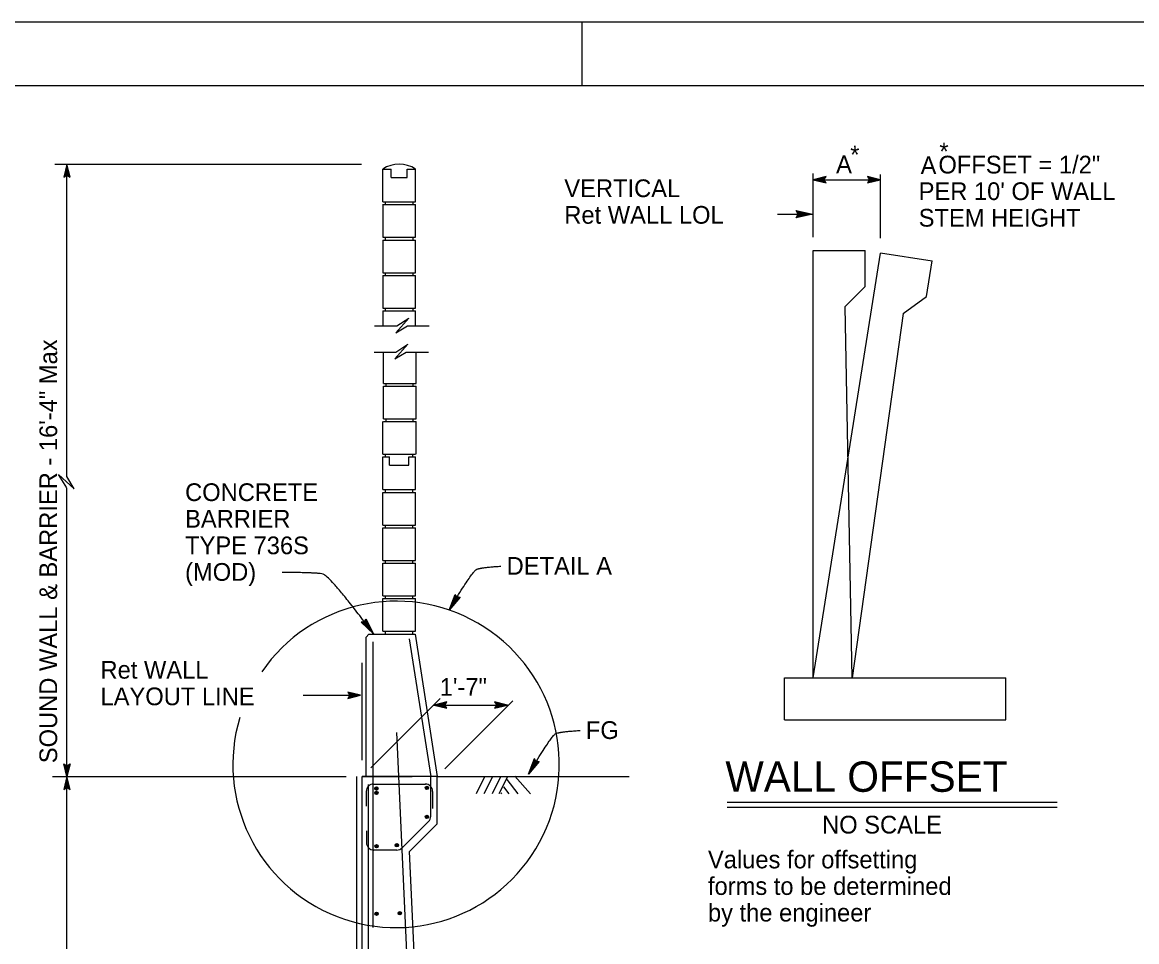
# Model space of a CAD drawing. Extents: x 0 to 2.83, y 0 to 1.83.
# Drawn here: x 1.382 to 2.115, y 1.228 to 1.833 of the extents above; entities that cross this region are included whole.
import ezdxf

# ---------------------------------------------------------------- set-up
doc = ezdxf.new("R2010")
doc.units = 0
for name, color, linetype in [('10 Sheet Format', 7, 'Continuous'), ('210 Border', 7, 'Continuous'), ('212 Leaders and Dim Lines', 7, 'Continuous'), ('214 Text and Titles', 7, 'Continuous'), ('216 Rebar', 7, 'Continuous'), ('217 Rebar', 7, 'Continuous'), ('221 Structural Steel', 7, 'Continuous'), ('240 Concrete', 7, 'Continuous'), ('251 Masonry', 7, 'Continuous'), ('257 Ground Line', 7, 'Continuous')]:
    doc.layers.add(name, color=color, linetype=linetype)

msp = doc.modelspace()

# ---------------------------------------------------------------- linework, layer by layer
at = {"layer": '10 Sheet Format'}
msp.add_lwpolyline([(0, 0), (2.83333, 0), (2.83333, 1.83333), (0, 1.83333)], close=True, dxfattribs=at)
at = {"layer": '210 Border'}
for p, q in [((1.75, 1.83333), (1.75, 1.79167)), ((0.08333, 1.79167), (2.79167, 1.79167))]:
    msp.add_line(p, q, dxfattribs=at)
at = {"layer": '212 Leaders and Dim Lines'}
for p, q in [((1.40298, 1.73991), (1.60484, 1.73991)), ((1.4109, 1.53437), (1.4109, 1.73975)), ((1.90229, 1.69182), (1.90229, 1.73379)), ((1.94659, 1.69122), (1.94659, 1.73318)), ((1.90229, 1.72966), (1.94659, 1.72966)), ((1.87882, 1.70694), (1.90188, 1.70694)), ((1.89247, 1.70694), (1.89103, 1.70936)), ((1.89103, 1.70936), (1.89103, 1.70936)), ((1.89103, 1.70936), (1.90188, 1.70694)), ((1.90188, 1.70694), (1.89103, 1.70454)), ((1.89103, 1.70454), (1.89247, 1.70694)), ((1.89103, 1.70454), (1.89103, 1.70454)), ((1.89142, 1.70872), (1.89938, 1.70694)), ((1.89936, 1.70694), (1.89145, 1.70519)), ((1.89688, 1.70695), (1.89177, 1.70581)), ((1.89184, 1.70807), (1.89688, 1.70695)), ((1.89216, 1.70744), (1.89438, 1.70695)), ((1.89438, 1.70695), (1.8922, 1.70646)), ((1.90188, 1.70694), (1.90188, 1.70694)), ((1.41577, 1.52627), (1.40544, 1.53553)), ((1.4109, 1.52691), (1.40544, 1.53553)), ((1.41577, 1.52627), (1.4109, 1.53437)), ((1.4109, 0.65659), (1.4109, 1.52664)), ((1.60526, 1.34747), (1.60526, 1.41167)), ((1.56651, 1.39027), (1.6043, 1.39027)), ((1.61095, 1.34247), (1.65668, 1.3882)), ((1.65234, 1.38385), (1.70171, 1.38385)), ((1.65964, 1.34179), (1.70443, 1.38657)), ((1.40153, 1.3368), (1.59488, 1.3368))]:
    msp.add_line(p, q, dxfattribs=at)
for points in [[(1.4109, 1.73975), (1.40879, 1.73131), (1.4109, 1.73271), (1.41301, 1.73131), (1.4109, 1.73975)], [(1.4109, 1.73825), (1.40937, 1.73214), (1.4109, 1.73316), (1.41244, 1.73214), (1.4109, 1.73825)], [(1.4109, 1.737), (1.40985, 1.73283), (1.4109, 1.73352), (1.41195, 1.73283), (1.4109, 1.737)], [(1.4109, 1.73596), (1.41025, 1.7334), (1.4109, 1.73382), (1.41155, 1.7334), (1.4109, 1.73596)], [(1.41117, 1.73589), (1.41069, 1.73401), (1.4109, 1.73415), (1.41112, 1.73401), (1.41064, 1.73589)], [(1.90229, 1.72966), (1.91073, 1.72755), (1.90933, 1.72966), (1.91073, 1.73177), (1.90229, 1.72966)], [(1.94636, 1.72966), (1.93793, 1.73177), (1.93933, 1.72966), (1.93793, 1.72755), (1.94636, 1.72966)], [(1.90379, 1.72966), (1.90991, 1.72813), (1.90889, 1.72966), (1.90991, 1.73119), (1.90379, 1.72966)], [(1.90505, 1.72966), (1.90922, 1.72861), (1.90852, 1.72966), (1.90922, 1.73071), (1.90505, 1.72966)], [(1.90608, 1.72966), (1.90865, 1.72901), (1.90823, 1.72966), (1.90865, 1.73031), (1.90608, 1.72966)], [(1.90615, 1.72992), (1.90804, 1.72945), (1.9079, 1.72966), (1.90804, 1.72988), (1.90615, 1.7294)], [(1.94487, 1.72966), (1.93875, 1.73119), (1.93977, 1.72966), (1.93875, 1.72813), (1.94487, 1.72966)], [(1.94361, 1.72966), (1.93944, 1.73071), (1.94014, 1.72966), (1.93944, 1.72861), (1.94361, 1.72966)], [(1.94257, 1.72966), (1.94001, 1.73031), (1.94043, 1.72966), (1.94001, 1.72901), (1.94257, 1.72966)], [(1.94251, 1.7294), (1.94062, 1.72988), (1.94076, 1.72966), (1.94062, 1.72945), (1.94251, 1.72992)], [(1.6043, 1.39027), (1.59587, 1.39239), (1.59727, 1.39027), (1.59587, 1.38816), (1.6043, 1.39027)], [(1.60281, 1.39027), (1.59669, 1.39181), (1.59771, 1.39027), (1.59669, 1.38874), (1.60281, 1.39027)], [(1.60155, 1.39027), (1.59738, 1.39132), (1.59808, 1.39027), (1.59738, 1.38923), (1.60155, 1.39027)], [(1.60051, 1.39027), (1.59795, 1.39092), (1.59837, 1.39027), (1.59795, 1.38962), (1.60051, 1.39027)], [(1.60045, 1.39001), (1.59856, 1.39049), (1.5987, 1.39027), (1.59856, 1.39006), (1.60045, 1.39054)], [(1.65264, 1.38385), (1.66108, 1.38174), (1.65968, 1.38385), (1.66108, 1.38597), (1.65264, 1.38385)], [(1.65414, 1.38385), (1.66025, 1.38232), (1.65924, 1.38385), (1.66025, 1.38539), (1.65414, 1.38385)], [(1.65539, 1.38385), (1.65956, 1.38281), (1.65887, 1.38385), (1.65956, 1.3849), (1.65539, 1.38385)], [(1.65643, 1.38385), (1.65899, 1.38321), (1.65857, 1.38385), (1.65899, 1.3845), (1.65643, 1.38385)], [(1.6565, 1.38412), (1.65839, 1.38364), (1.65825, 1.38385), (1.65839, 1.38407), (1.6565, 1.38359)], [(1.70096, 1.38381), (1.69252, 1.38592), (1.69392, 1.38381), (1.69252, 1.38169), (1.70096, 1.38381)], [(1.69946, 1.38381), (1.69335, 1.38534), (1.69436, 1.38381), (1.69335, 1.38227), (1.69946, 1.38381)], [(1.69821, 1.38381), (1.69404, 1.38485), (1.69473, 1.38381), (1.69404, 1.38276), (1.69821, 1.38381)], [(1.69717, 1.38381), (1.69461, 1.38446), (1.69503, 1.38381), (1.69461, 1.38316), (1.69717, 1.38381)], [(1.6971, 1.38354), (1.69521, 1.38402), (1.69535, 1.38381), (1.69521, 1.38359), (1.6971, 1.38407)], [(1.4109, 1.33679), (1.40879, 1.34523), (1.4109, 1.34383), (1.41301, 1.34523), (1.4109, 1.33679)], [(1.4109, 1.33829), (1.40937, 1.34441), (1.4109, 1.34339), (1.41244, 1.34441), (1.4109, 1.33829)], [(1.4109, 1.33955), (1.40985, 1.34371), (1.4109, 1.34302), (1.41195, 1.34371), (1.4109, 1.33955)], [(1.4109, 1.34058), (1.41025, 1.34315), (1.4109, 1.34272), (1.41155, 1.34315), (1.4109, 1.34058)], [(1.4109, 1.3368), (1.40879, 1.32836), (1.4109, 1.32976), (1.41301, 1.32836), (1.4109, 1.3368)], [(1.41117, 1.34065), (1.41069, 1.34254), (1.4109, 1.3424), (1.41112, 1.34254), (1.41064, 1.34065)], [(1.4109, 1.3353), (1.40937, 1.32918), (1.4109, 1.3302), (1.41244, 1.32918), (1.4109, 1.3353)], [(1.4109, 1.33404), (1.40985, 1.32987), (1.4109, 1.33057), (1.41195, 1.32987), (1.4109, 1.33404)], [(1.4109, 1.333), (1.41025, 1.33044), (1.4109, 1.33086), (1.41155, 1.33044), (1.4109, 1.333)], [(1.41117, 1.33294), (1.41069, 1.33105), (1.4109, 1.33119), (1.41112, 1.33105), (1.41064, 1.33294)]]:
    msp.add_lwpolyline(points, dxfattribs=at)
for points in [[(1.66258, 1.44638), (1.67777, 1.47162), (1.68308, 1.47449), (1.69666, 1.47523)], [(1.61276, 1.43076), (1.58405, 1.46916), (1.57475, 1.4711), (1.55264, 1.4711)], [(1.71474, 1.33826), (1.72994, 1.36349), (1.73524, 1.36637), (1.74882, 1.3671)]]:
    msp.add_open_spline(points, degree=2, dxfattribs=at)
at = {"layer": '214 Text and Titles'}
for p, q in [((1.66258, 1.44638), (1.66665, 1.4567)), ((1.66258, 1.44638), (1.6669, 1.45622)), ((1.66715, 1.45574), (1.66258, 1.44638)), ((1.66739, 1.45527), (1.66258, 1.44638)), ((1.66978, 1.45481), (1.66258, 1.44638)), ((1.66925, 1.45481), (1.66258, 1.44638)), ((1.66258, 1.44638), (1.66871, 1.4548)), ((1.66764, 1.45479), (1.66258, 1.44638)), ((1.66258, 1.44638), (1.66818, 1.45479)), ((1.66715, 1.45574), (1.66665, 1.4567)), ((1.66764, 1.45479), (1.66715, 1.45574)), ((1.66871, 1.4548), (1.66764, 1.45479)), ((1.66871, 1.4548), (1.66978, 1.45481)), ((1.60581, 1.43852), (1.60475, 1.43843)), ((1.61276, 1.43076), (1.60475, 1.43843)), ((1.61276, 1.43076), (1.60528, 1.43848)), ((1.60688, 1.43862), (1.60581, 1.43852)), ((1.60581, 1.43852), (1.61276, 1.43076)), ((1.60635, 1.43857), (1.61276, 1.43076)), ((1.60728, 1.43962), (1.60688, 1.43862)), ((1.60688, 1.43862), (1.61276, 1.43076)), ((1.61276, 1.43076), (1.60708, 1.43912)), ((1.60728, 1.43962), (1.60767, 1.44061)), ((1.61276, 1.43076), (1.60728, 1.43962)), ((1.60748, 1.44012), (1.61276, 1.43076)), ((1.60767, 1.44061), (1.61276, 1.43076)), ((1.71474, 1.33826), (1.71882, 1.34857)), ((1.71474, 1.33826), (1.71906, 1.34809)), ((1.71931, 1.34761), (1.71474, 1.33826)), ((1.71956, 1.34714), (1.71474, 1.33826)), ((1.72195, 1.34668), (1.71474, 1.33826)), ((1.72141, 1.34668), (1.71474, 1.33826)), ((1.71474, 1.33826), (1.72088, 1.34667)), ((1.71474, 1.33826), (1.72034, 1.34667)), ((1.7198, 1.34666), (1.71474, 1.33826)), ((1.71931, 1.34761), (1.71882, 1.34857)), ((1.7198, 1.34666), (1.71931, 1.34761)), ((1.72088, 1.34667), (1.7198, 1.34666)), ((1.72088, 1.34667), (1.72195, 1.34668)), ((1.84552, 1.31989), (2.06295, 1.31989)), ((1.84552, 1.31664), (2.06295, 1.31664))]:
    msp.add_line(p, q, dxfattribs=at)
msp.add_arc((1.62765, 1.34477), 0.10745, 163.23733, 145.44861, dxfattribs=at)
at = {"layer": '216 Rebar'}
for p, q in [((1.61252, 1.23745), (1.61252, 1.42549)), ((1.63636, 1.4275), (1.65046, 1.3368)), ((1.64827, 0.92261), (1.62813, 1.36569)), ((1.65045, 1.31066), (1.65045, 1.3368)), ((1.60943, 1.06431), (1.60943, 1.33159)), ((1.61293, 1.33185), (1.64692, 1.33185)), ((1.60797, 1.32697), (1.60797, 1.31735)), ((1.65168, 1.32697), (1.65168, 1.31577)), ((1.63159, 1.28978), (1.64902, 1.30721)), ((1.60813, 1.30108), (1.60813, 1.29324)), ((1.62814, 1.28835), (1.61273, 1.28835))]:
    msp.add_line(p, q, dxfattribs=at)
for centre, start, end in [((1.61286, 1.32697), 90, 180), ((1.6468, 1.32697), 0, 90), ((1.64556, 1.31066), 314.99836, 0), ((1.61301, 1.29324), 180, 270), ((1.62814, 1.29324), 270, 314.99836)]:
    msp.add_arc(centre, 0.00488, start, end, dxfattribs=at)
at = {"layer": '217 Rebar'}
for p, q in [((1.61467, 1.33001), (1.61467, 1.32972)), ((1.64799, 1.33037), (1.64799, 1.33009)), ((1.61467, 1.32711), (1.61467, 1.32683)), ((1.64799, 1.31125), (1.64799, 1.31097)), ((1.61485, 1.29196), (1.61485, 1.29168)), ((1.62814, 1.29268), (1.62814, 1.2924)), ((1.61485, 1.24754), (1.61485, 1.24726)), ((1.63002, 1.24792), (1.63002, 1.24764))]:
    msp.add_line(p, q, dxfattribs=at)
for centre, radius in [((1.61467, 1.32891), 0.0011), ((1.61467, 1.32891), 0.000817), ((1.61467, 1.32891), 0.000408), ((1.64799, 1.32927), 0.0011), ((1.64799, 1.32927), 0.000817), ((1.64799, 1.32927), 0.000408), ((1.61467, 1.32602), 0.0011), ((1.61467, 1.32602), 0.000817), ((1.61467, 1.32602), 0.000408), ((1.64799, 1.31016), 0.0011), ((1.64799, 1.31016), 0.000817), ((1.64799, 1.31016), 0.000408), ((1.61485, 1.29086), 0.0011), ((1.61485, 1.29086), 0.000817), ((1.62814, 1.29159), 0.0011), ((1.62814, 1.29159), 0.000817), ((1.62814, 1.29159), 0.000408), ((1.61485, 1.29086), 0.000408), ((1.61485, 1.24644), 0.0011), ((1.63002, 1.24682), 0.0011), ((1.63002, 1.24682), 0.000817), ((1.61485, 1.24644), 0.000817), ((1.61485, 1.24644), 0.000408), ((1.63002, 1.24682), 0.000408)]:
    msp.add_circle(centre, radius, dxfattribs=at)
at = {"layer": '221 Structural Steel'}
for p, q in [((1.93658, 1.65948), (1.93658, 1.68312)), ((1.92317, 1.64607), (1.93658, 1.65948)), ((1.65474, 1.30557), (1.65474, 1.3368)), ((1.63651, 1.28733), (1.65474, 1.30557))]:
    msp.add_line(p, q, dxfattribs=at)
at = {"layer": '240 Concrete'}
for p, q in [((1.90229, 1.68312), (1.93658, 1.68312)), ((1.90229, 1.40187), (1.90229, 1.68312)), ((1.90229, 1.40187), (1.94655, 1.68128)), ((1.94663, 1.68155), (1.9805, 1.67619)), ((1.9768, 1.65284), (1.9805, 1.67619)), ((1.96145, 1.64169), (1.9768, 1.65284)), ((1.92317, 1.64607), (1.92769, 1.40171)), ((1.96145, 1.64169), (1.928, 1.40187)), ((1.60981, 1.43055), (1.60786, 1.42859)), ((1.60786, 1.3368), (1.60786, 1.42859)), ((1.60981, 1.43055), (1.64013, 1.43055)), ((1.64013, 1.43055), (1.65465, 1.3368)), ((1.8833, 1.37409), (1.8833, 1.40187)), ((1.8833, 1.40187), (2.02913, 1.40187)), ((2.02913, 1.37409), (2.02913, 1.40187)), ((1.8833, 1.37409), (2.02913, 1.37409)), ((1.60181, 0.91033), (1.60181, 1.33692)), ((1.60528, 0.90878), (1.60528, 1.3368)), ((1.65465, 1.3368), (1.60528, 1.3368)), ((1.60528, 1.3368), (1.63827, 1.3368)), ((1.64763, 1.04265), (1.63651, 1.28733))]:
    msp.add_line(p, q, dxfattribs=at)
at = {"layer": '251 Masonry'}
for p, q in [((1.61892, 1.7366), (1.6243, 1.7366)), ((1.61892, 1.71509), (1.61892, 1.7366)), ((1.6243, 1.73122), (1.6243, 1.7366)), ((1.63505, 1.7366), (1.64043, 1.7366)), ((1.63505, 1.73122), (1.63505, 1.7366)), ((1.64043, 1.71509), (1.64043, 1.7366)), ((1.6243, 1.73122), (1.63505, 1.73122)), ((1.61892, 1.71509), (1.64043, 1.71509)), ((1.61892, 1.7135), (1.61892, 1.69178)), ((1.61892, 1.71329), (1.64043, 1.71329)), ((1.62071, 1.71329), (1.62071, 1.71509)), ((1.63864, 1.71509), (1.63864, 1.71329)), ((1.64043, 1.69178), (1.64043, 1.71329)), ((1.61892, 1.69178), (1.64043, 1.69178)), ((1.61892, 1.68999), (1.64043, 1.68999)), ((1.61892, 1.68999), (1.61892, 1.66848)), ((1.62071, 1.69006), (1.62071, 1.69181)), ((1.63864, 1.69178), (1.63864, 1.68999)), ((1.64043, 1.66848), (1.64043, 1.68999)), ((1.61892, 1.66848), (1.64043, 1.66848)), ((1.61892, 1.66669), (1.64043, 1.66669)), ((1.61892, 1.66669), (1.61892, 1.64517)), ((1.62071, 1.66675), (1.62071, 1.66851)), ((1.63864, 1.66848), (1.63864, 1.66669)), ((1.64043, 1.64517), (1.64043, 1.66669)), ((1.61892, 1.64517), (1.64043, 1.64517)), ((1.62071, 1.64345), (1.62071, 1.6452)), ((1.63864, 1.64517), (1.63864, 1.64338)), ((1.61892, 1.64338), (1.64043, 1.64338)), ((1.61892, 1.64338), (1.61892, 1.63354)), ((1.62748, 1.62895), (1.63608, 1.63854)), ((1.62819, 1.63354), (1.63608, 1.63854)), ((1.64043, 1.63354), (1.64043, 1.64338)), ((1.61348, 1.63354), (1.62819, 1.63354)), ((1.62748, 1.62895), (1.63513, 1.63354)), ((1.63513, 1.63354), (1.64948, 1.63354)), ((1.61317, 1.61623), (1.62744, 1.61623)), ((1.61928, 1.59559), (1.61928, 1.61623)), ((1.62688, 1.61174), (1.63548, 1.62133)), ((1.62688, 1.61174), (1.63437, 1.61623)), ((1.62744, 1.61623), (1.63548, 1.62133)), ((1.63437, 1.61623), (1.64902, 1.61623)), ((1.64079, 1.59559), (1.64079, 1.61623)), ((1.61926, 1.57229), (1.61926, 1.5938)), ((1.61928, 1.59559), (1.64079, 1.59559)), ((1.61928, 1.5938), (1.64079, 1.5938)), ((1.62107, 1.59402), (1.62107, 1.59561)), ((1.639, 1.5938), (1.639, 1.59553)), ((1.64079, 1.57229), (1.64079, 1.5938)), ((1.61892, 1.54897), (1.61892, 1.5705)), ((1.61926, 1.57229), (1.64079, 1.57229)), ((1.61926, 1.5705), (1.64079, 1.5705)), ((1.62106, 1.57065), (1.62106, 1.5723)), ((1.639, 1.57057), (1.639, 1.57223)), ((1.64079, 1.54897), (1.64079, 1.5705)), ((1.61892, 1.54897), (1.64045, 1.54897)), ((1.62071, 1.54717), (1.62071, 1.54891)), ((1.63866, 1.54717), (1.63866, 1.54897)), ((1.61892, 1.52565), (1.61892, 1.54717)), ((1.61892, 1.54717), (1.62341, 1.54717)), ((1.62341, 1.54179), (1.62341, 1.54717)), ((1.62341, 1.54179), (1.63596, 1.54179)), ((1.63596, 1.54717), (1.64045, 1.54717)), ((1.63596, 1.54179), (1.63596, 1.54717)), ((1.64043, 1.52565), (1.64043, 1.54717)), ((1.61892, 1.52565), (1.64043, 1.52565)), ((1.61892, 1.52385), (1.64043, 1.52385)), ((1.61892, 1.50234), (1.61892, 1.52385)), ((1.62071, 1.524), (1.62071, 1.52566)), ((1.63864, 1.52393), (1.63864, 1.52558)), ((1.64043, 1.50234), (1.64043, 1.52385)), ((1.61892, 1.50234), (1.64043, 1.50234)), ((1.61892, 1.50055), (1.64043, 1.50055)), ((1.61892, 1.47904), (1.61892, 1.50055)), ((1.62071, 1.50077), (1.62071, 1.50235)), ((1.63864, 1.50054), (1.63864, 1.50228)), ((1.64043, 1.47904), (1.64043, 1.50055)), ((1.61892, 1.47904), (1.64043, 1.47904)), ((1.61892, 1.47724), (1.64043, 1.47724)), ((1.61892, 1.45573), (1.61892, 1.47724)), ((1.62071, 1.47724), (1.62071, 1.47905)), ((1.63864, 1.47731), (1.63864, 1.47897)), ((1.64043, 1.45573), (1.64043, 1.47724)), ((1.61892, 1.45573), (1.64043, 1.45573)), ((1.61892, 1.45394), (1.64043, 1.45394)), ((1.61892, 1.43243), (1.61892, 1.45394)), ((1.62071, 1.45393), (1.62071, 1.45573)), ((1.63864, 1.45394), (1.63864, 1.45559)), ((1.64043, 1.43243), (1.64043, 1.45394)), ((1.61892, 1.43243), (1.64043, 1.43243)), ((1.62071, 1.43063), (1.62071, 1.43243)), ((1.63864, 1.43063), (1.63864, 1.43247))]:
    msp.add_line(p, q, dxfattribs=at)
msp.add_arc((1.62968, 1.72135), 0.01866, 54.80613, 125.19387, dxfattribs=at)
at = {"layer": '257 Ground Line'}
for p, q in [((1.65474, 1.3368), (1.7811, 1.3368)), ((1.68587, 1.33657), (1.68034, 1.3255)), ((1.69082, 1.33619), (1.68548, 1.3255)), ((1.69616, 1.33619), (1.69082, 1.3255)), ((1.70073, 1.33619), (1.69539, 1.3255)), ((1.70583, 1.33704), (1.71606, 1.3255)), ((1.69841, 1.33006), (1.70198, 1.3255)), ((1.70054, 1.33491), (1.70788, 1.3255)), ((1.69657, 1.32609), (1.69703, 1.3255))]:
    msp.add_line(p, q, dxfattribs=at)

# ---------------------------------------------------------------- texts
at = {"layer": '212 Leaders and Dim Lines'}
for s, height, p in [('*', 0.01167, (1.98536, 1.74251)), ('*', 0.01167, (1.92667, 1.74038)), ('A', 0.01167, (1.91734, 1.73399)), ('1\'-7"', 0.011667, (1.65639, 1.38993))]:
    msp.add_text(s, height=height, dxfattribs=at).set_placement(p)
at = {"layer": '214 Text and Titles'}
for s, height, p in [('A', 0.01167, (1.97298, 1.73335)), ('   OFFSET = 1/2"', 0.0116667, (1.9717, 1.73381)), ('VERTICAL', 0.011667, (1.73841, 1.71823)), ("PER 10' OF WALL", 0.0116667, (1.9717, 1.71631)), ('Ret WALL LOL', 0.0116667, (1.73841, 1.70073)), ('STEM HEIGHT', 0.0116667, (1.9717, 1.69881)), ('CONCRETE ', 0.011667, (1.48874, 1.51815)), ('BARRIER', 0.011667, (1.48874, 1.50065)), ('TYPE 736S ', 0.011667, (1.48874, 1.48315)), ('(MOD)', 0.011667, (1.48874, 1.46565)), ('DETAIL A', 0.011667, (1.70044, 1.46965)), ('Ret WALL', 0.011667, (1.43304, 1.40123)), ('LAYOUT LINE', 0.0116667, (1.43304, 1.38373)), ('FG', 0.011667, (1.7526, 1.36152)), ('WALL OFFSET', 0.0200026, (1.84447, 1.32673)), ('NO SCALE', 0.011667, (1.90812, 1.29928)), ('Values for offsetting ', 0.0116667, (1.83297, 1.27635)), ('forms to be determined ', 0.0116667, (1.83297, 1.25885)), ('by the engineer ', 0.0116667, (1.83297, 1.24135))]:
    msp.add_text(s, height=height, dxfattribs=at).set_placement(p)
msp.add_text('SOUND WALL & BARRIER - 16\'-4" Max', height=0.0116667, rotation=90, dxfattribs=at).set_placement((1.4045, 1.34557))

doc.saveas('drawing.dxf')
